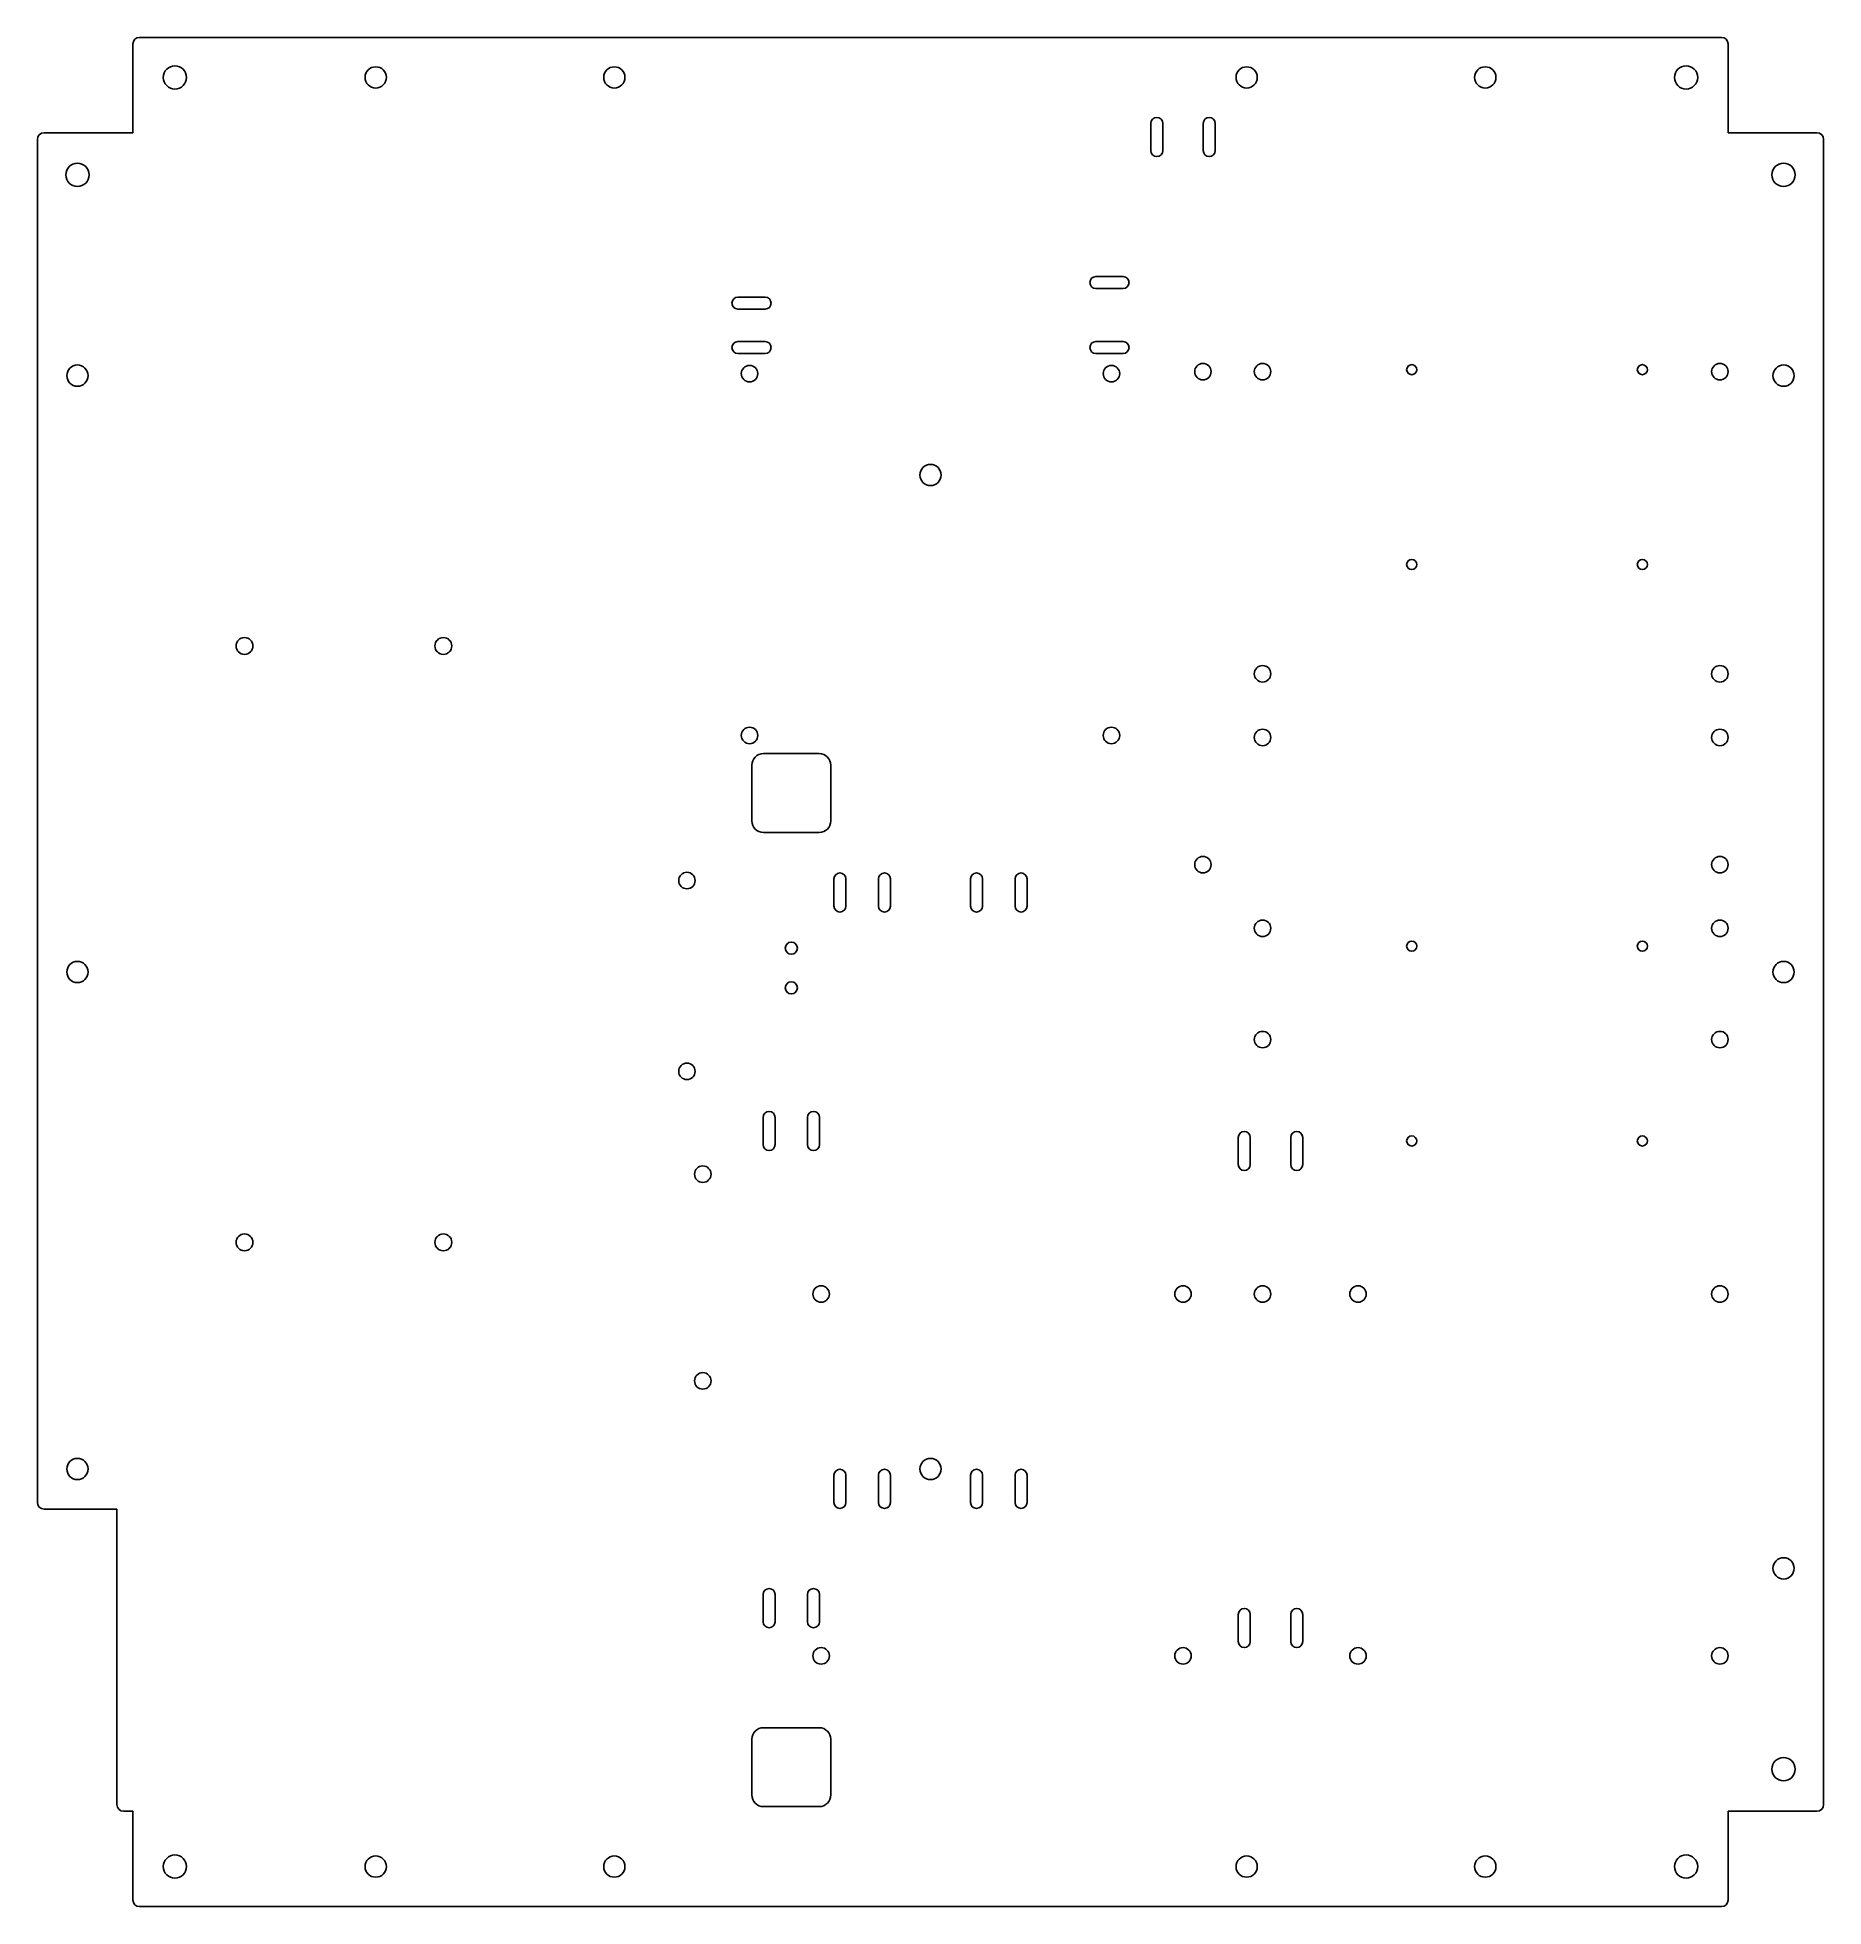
# Model space of a CAD drawing. Header units: millimetres. Extents: x 0 to 449, y 0 to 470.
import ezdxf

# ---------------------------------------------------------------- set-up
doc = ezdxf.new("R2010")
doc.units = ezdxf.units.MM

msp = doc.modelspace()

# ---------------------------------------------------------------- linework, layer by layer
at = {"color": 7, "linetype": 'Continuous', "lineweight": 25}
for p, q in [((23.9238, 468.4125), (23.9238, 446.0762)), ((423.4125, 470.0762), (25.5875, 470.0762)), ((425.0762, 446.0762), (425.0762, 468.4125)), ((279.9012, 441.5875), (279.9012, 448.4125)), ((282.9238, 448.4125), (282.9238, 441.5875)), ((293.0762, 441.5875), (293.0762, 448.4125)), ((296.0988, 448.4125), (296.0988, 441.5875)), ((-0.0762, 444.4125), (-0.0762, 101.5875)), ((23.9238, 446.0762), (1.5875, 446.0762)), ((447.4125, 446.0762), (425.0762, 446.0762)), ((449.0762, 25.5875), (449.0762, 444.4125)), ((266.0875, 409.9238), (272.9125, 409.9238)), ((176.0875, 404.7488), (182.9125, 404.7488)), ((272.9125, 406.9012), (266.0875, 406.9012)), ((182.9125, 401.7262), (176.0875, 401.7262)), ((176.0875, 393.5738), (182.9125, 393.5738)), ((182.9125, 390.5512), (176.0875, 390.5512)), ((266.0875, 393.5738), (272.9125, 393.5738)), ((272.9125, 390.5512), (266.0875, 390.5512)), ((179.5762, 273), (179.5762, 287)), ((182.5, 289.9238), (196.5, 289.9238)), ((199.4238, 287), (199.4238, 273)), ((196.5, 270.0762), (182.5, 270.0762)), ((200.2262, 251.5875), (200.2262, 258.4125)), ((203.2488, 258.4125), (203.2488, 251.5875)), ((211.4012, 251.5875), (211.4012, 258.4125)), ((214.4238, 258.4125), (214.4238, 251.5875)), ((234.5762, 251.5875), (234.5762, 258.4125)), ((237.5988, 258.4125), (237.5988, 251.5875)), ((245.7512, 251.5875), (245.7512, 258.4125)), ((248.7738, 258.4125), (248.7738, 251.5875)), ((182.4012, 191.5875), (182.4012, 198.4125)), ((185.4238, 198.4125), (185.4238, 191.5875)), ((193.5762, 191.5875), (193.5762, 198.4125)), ((196.5988, 198.4125), (196.5988, 191.5875)), ((301.9012, 186.5875), (301.9012, 193.4125)), ((304.9238, 193.4125), (304.9238, 186.5875)), ((315.0762, 186.5875), (315.0762, 193.4125)), ((318.0988, 193.4125), (318.0988, 186.5875)), ((200.2262, 101.5875), (200.2262, 108.4125)), ((203.2488, 108.4125), (203.2488, 101.5875)), ((211.4012, 101.5875), (211.4012, 108.4125)), ((214.4238, 108.4125), (214.4238, 101.5875)), ((234.5762, 101.5875), (234.5762, 108.4125)), ((237.5988, 108.4125), (237.5988, 101.5875)), ((245.7512, 101.5875), (245.7512, 108.4125)), ((248.7738, 108.4125), (248.7738, 101.5875)), ((1.5875, 99.9238), (19.9238, 99.9238)), ((19.9238, 99.9238), (19.9238, 25.5875)), ((182.4012, 71.5875), (182.4012, 78.4125)), ((185.4238, 78.4125), (185.4238, 71.5875)), ((193.5762, 71.5875), (193.5762, 78.4125)), ((196.5988, 78.4125), (196.5988, 71.5875)), ((301.9012, 66.5875), (301.9012, 73.4125)), ((304.9238, 73.4125), (304.9238, 66.5875)), ((315.0762, 66.5875), (315.0762, 73.4125)), ((318.0988, 73.4125), (318.0988, 66.5875)), ((182.5, 44.9238), (196.5, 44.9238)), ((179.5762, 28), (179.5762, 42)), ((199.4238, 42), (199.4238, 28)), ((21.5875, 23.9238), (23.9238, 23.9238)), ((23.9238, 23.9238), (23.9238, 1.5875)), ((196.5, 25.0762), (182.5, 25.0762)), ((425.0762, 23.9238), (447.4125, 23.9238)), ((425.0762, 1.5875), (425.0762, 23.9238)), ((25.5875, -0.0762), (423.4125, -0.0762))]:
    msp.add_line(p, q, dxfattribs=at)
for centre, radius in [((34.5, 460), 2.9238), ((85, 460), 2.6738), ((145, 460), 2.6738), ((304, 460), 2.6738), ((364, 460), 2.6738), ((414.5, 460), 2.9238), ((10, 435.5), 2.9238), ((439, 435.5), 2.9238), ((10, 385), 2.6738), ((179, 385.5), 2.0738), ((270, 385.5), 2.0738), ((293, 386), 2.0738), ((308, 386), 2.0738), ((345.5, 386.5), 1.2738), ((403.5, 386.5), 1.2738), ((423, 386), 2.0738), ((439, 385), 2.6738), ((224.5, 360), 2.6738), ((345.5, 337.5), 1.2738), ((403.5, 337.5), 1.2738), ((52, 317), 2.1238), ((102, 317), 2.1238), ((308, 310), 2.0738), ((423, 310), 2.0738), ((179, 294.5), 2.0738), ((270, 294.5), 2.0738), ((308, 294), 2.0738), ((423, 294), 2.0738), ((293, 262), 2.0738), ((423, 262), 2.0738), ((163.25, 258), 2.0738), ((308, 246), 2.0738), ((423, 246), 2.0738), ((189.5, 241), 1.5238), ((345.5, 241.5), 1.2738), ((403.5, 241.5), 1.2738), ((10, 235), 2.6738), ((439, 235), 2.6738), ((189.5, 231), 1.5238), ((308, 218), 2.0738), ((423, 218), 2.0738), ((163.25, 210), 2.0738), ((345.5, 192.5), 1.2738), ((403.5, 192.5), 1.2738), ((167.25, 184.15), 2.0738), ((52, 167), 2.1238), ((102, 167), 2.1238), ((197, 154), 2.0738), ((288, 154), 2.0738), ((308, 154), 2.0738), ((332, 154), 2.0738), ((423, 154), 2.0738), ((167.25, 132.15), 2.0738), ((10, 110), 2.6738), ((224.5, 110), 2.6738), ((439, 85), 2.6738), ((197, 63), 2.0738), ((288, 63), 2.0738), ((332, 63), 2.0738), ((423, 63), 2.0738), ((439, 34.5), 2.9238), ((34.5, 10), 2.9238), ((85, 10), 2.6738), ((145, 10), 2.6738), ((304, 10), 2.6738), ((364, 10), 2.6738), ((414.5, 10), 2.9238)]:
    msp.add_circle(centre, radius, dxfattribs=at)
for centre, radius, start, end in [((25.5875, 468.4125), 1.6637, 90, 180), ((423.4125, 468.4125), 1.6637, 0, 90), ((281.4125, 448.4125), 1.5113, 0, 180), ((294.5875, 448.4125), 1.5113, 0, 180), ((1.5875, 444.4125), 1.6637, 90, 180), ((447.4125, 444.4125), 1.6637, 360, 90), ((281.4125, 441.5875), 1.5113, 180, 0), ((294.5875, 441.5875), 1.5113, 180, 0), ((266.0875, 408.4125), 1.5113, 90, 270), ((272.9125, 408.4125), 1.5113, 270, 90), ((176.0875, 403.2375), 1.5113, 90, 270), ((182.9125, 403.2375), 1.5113, 270, 90), ((176.0875, 392.0625), 1.5113, 90, 270), ((182.9125, 392.0625), 1.5113, 270, 90), ((266.0875, 392.0625), 1.5113, 90, 270), ((272.9125, 392.0625), 1.5113, 270, 90), ((182.5, 287), 2.9238, 90, 180), ((196.5, 287), 2.9238, 0, 90), ((182.5, 273), 2.9238, 180, 270), ((196.5, 273), 2.9238, 270, 0), ((201.7375, 258.4125), 1.5113, 360, 180), ((212.9125, 258.4125), 1.5113, 0, 180), ((236.0875, 258.4125), 1.5113, 0, 180), ((247.2625, 258.4125), 1.5113, 0, 180), ((201.7375, 251.5875), 1.5113, 180, 360), ((212.9125, 251.5875), 1.5113, 180, 0), ((236.0875, 251.5875), 1.5113, 180, 0), ((247.2625, 251.5875), 1.5113, 180, 0), ((183.9125, 198.4125), 1.5113, 0, 180), ((195.0875, 198.4125), 1.5113, 0, 180), ((303.4125, 193.4125), 1.5113, 0, 180), ((316.5875, 193.4125), 1.5113, 0, 180), ((183.9125, 191.5875), 1.5113, 180, 0), ((195.0875, 191.5875), 1.5113, 180, 0), ((303.4125, 186.5875), 1.5113, 180, 0), ((316.5875, 186.5875), 1.5113, 180, 0), ((201.7375, 108.4125), 1.5113, 360, 180), ((212.9125, 108.4125), 1.5113, 0, 180), ((236.0875, 108.4125), 1.5113, 0, 180), ((247.2625, 108.4125), 1.5113, 0, 180), ((1.5875, 101.5875), 1.6637, 180, 270), ((201.7375, 101.5875), 1.5113, 180, 360), ((212.9125, 101.5875), 1.5113, 180, 0), ((236.0875, 101.5875), 1.5113, 180, 0), ((247.2625, 101.5875), 1.5113, 180, 0), ((183.9125, 78.4125), 1.5113, 0, 180), ((195.0875, 78.4125), 1.5113, 0, 180), ((183.9125, 71.5875), 1.5113, 180, 0), ((195.0875, 71.5875), 1.5113, 180, 0), ((303.4125, 73.4125), 1.5113, 0, 180), ((316.5875, 73.4125), 1.5113, 0, 180), ((303.4125, 66.5875), 1.5113, 180, 0), ((316.5875, 66.5875), 1.5113, 180, 0), ((182.5, 42), 2.9238, 90, 180), ((196.5, 42), 2.9238, 0, 90), ((21.5875, 25.5875), 1.6637, 180, 270), ((182.5, 28), 2.9238, 180, 270), ((196.5, 28), 2.9238, 270, 0), ((447.4125, 25.5875), 1.6637, 270, 0), ((25.5875, 1.5875), 1.6637, 180, 270), ((423.4125, 1.5875), 1.6637, 270, 0)]:
    msp.add_arc(centre, radius, start, end, dxfattribs=at)

doc.saveas('drawing.dxf')
